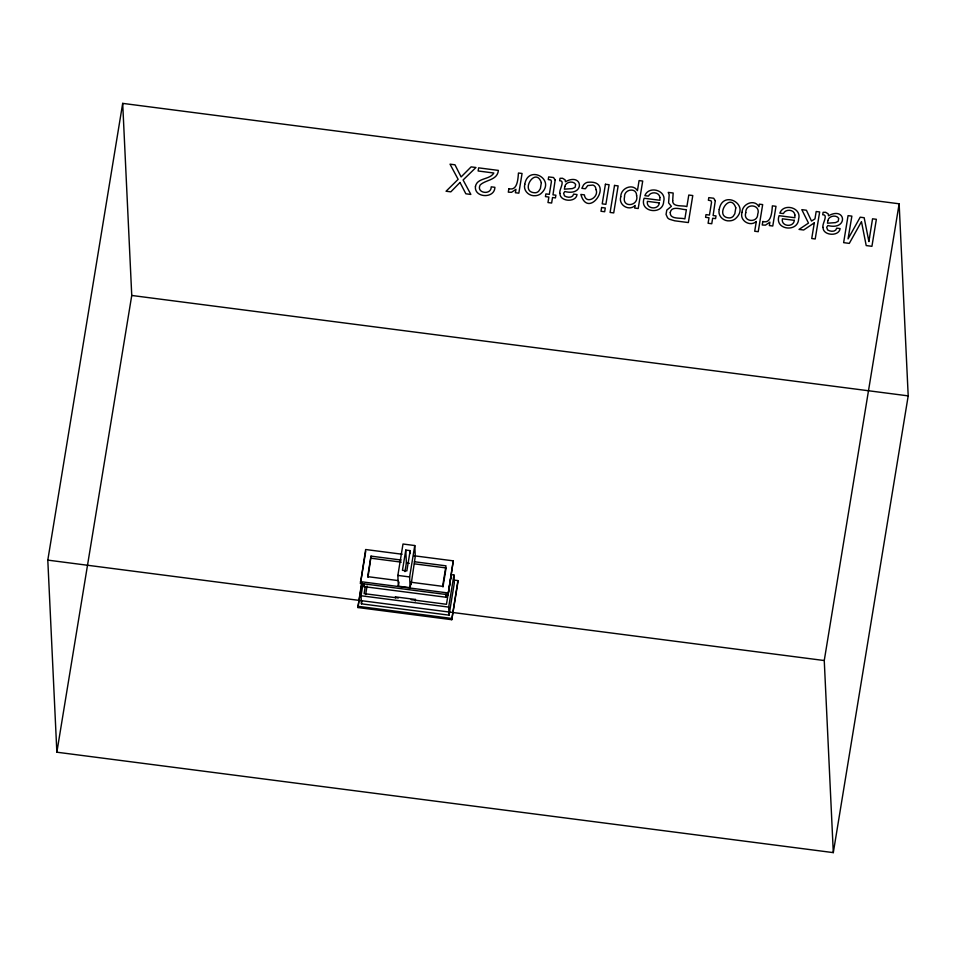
<?xml version="1.0" encoding="UTF-8"?>
<svg xmlns="http://www.w3.org/2000/svg" width="956" height="956" viewBox="0 0 956 956"><rect width="100%" height="100%" fill="white"/><g stroke="black" fill="none" stroke-linecap="round" stroke-linejoin="round"><path stroke-width="1.43" d="M47.8 560.12L122.691 103.379L899.142 203.795L908.2 395.88L833.309 852.621L56.858 752.205L47.8 560.12L824.251 660.536L833.309 852.621M56.858 752.205L131.749 295.464L122.691 103.379M413.84 555.747L453.275 560.849L448.089 594.751L360.46 583.411L365.646 549.521L402.153 554.241M360.46 583.411L365.73 551.301M453.514 580.017L457.912 580.591L457.972 581.869L451.77 619.703L357.891 607.538L361.655 583.005M357.891 607.538L361.954 582.813M451.017 574.604L453.945 574.986L454.315 583.052L449.057 615.162L361.428 603.834L361.045 595.755L362.957 584.08M446.44 594.393L445.974 597.237L363.937 586.625L364.403 583.781M361.428 603.834L361.906 600.906M365.276 586.494L364.105 593.652L398.329 598.014M401.185 560.037L371.024 556.129L367.666 576.647L397.815 580.543M368 577.293L371.024 556.129M365.658 594.56L367.068 585.968M411.032 582.252L410.136 587.701L398.365 586.183L397.851 575.416L403.002 544.012L414.773 545.541L415.286 556.296L411.128 584.367L411.032 582.252L442.616 586.339L445.986 565.832L414.39 561.746M395.306 597.691L395.449 596.879L415.394 599.46L415.442 600.225M398.365 586.183L399.034 582.096M405.774 550.059L402.452 570.326L406.85 570.899L410.184 550.632L405.774 550.059L406.384 562.929L404.962 571.616M410.136 587.701L409.622 576.934L414.773 545.541M415.394 599.46L415.298 601.037L415.263 600.272M442.963 586.984L446.082 567.936L414.486 563.849M448.089 594.751L453.275 560.849M450.921 577.101L446.464 604.3L411.164 599.675M449.057 615.162L448.675 607.096L453.945 574.986M451.77 619.703L457.912 580.591M824.251 660.536L899.142 203.795M131.749 295.464L908.2 395.88M371.131 558.232L401.281 562.14M406.384 562.929L409.323 563.311M397.851 575.416L409.622 576.934M360.376 581.63L448.005 592.959M361.045 595.755L448.675 607.096M357.831 606.283L451.71 618.424M445.831 594.285L445.974 597.237M410.184 550.632L410.315 553.488M395.449 596.879L395.485 597.643M363.794 583.674L363.937 586.625M659.915 197.522L659.903 200.282L644.129 198.239C638.931 212.387 663.082 215.554 663.679 201.465C666.87 190.244 648.73 185.261 644.858 195.669L648.419 196.123C650.558 191.236 659.377 191.821 659.915 197.522M794.878 214.981L794.878 217.729L779.104 215.698C773.906 229.846 798.045 233.001 798.642 218.912C801.845 207.691 783.693 202.708 779.833 213.116L783.382 213.582C785.521 208.683 794.34 209.28 794.878 214.981M672.689 200.652C672.379 207.643 682.966 205.014 686.886 206.616L688.786 195.036L692.777 195.55L688.356 222.569L674.685 220.8L669.272 219.175L667.623 217.896L666.057 214.431L666.786 210.093L671.375 206.341L668.591 202.851L669.176 194.809L668.268 192.383L673.167 193.016L672.689 200.652M541.347 182.692L540.379 188.607L538.826 191.021A4.971 4.541 -2.7 0 1 535.193 192.765C518.917 192.574 535.599 165.711 541.347 182.692M555.173 180.039L552.974 194.821L555.89 195.203L555.448 197.904L552.532 197.522L551.636 203.031L547.979 202.553L548.875 197.056L545.446 196.613L545.888 193.913L549.318 194.355L551.433 181.497L550.895 180.015L548.242 179.525L548.672 176.92L553.548 177.529L555.173 180.039M715.303 200.748L713.104 215.53L716.02 215.913L715.578 218.613L712.662 218.243L711.754 223.74L708.097 223.262L709.005 217.765L705.564 217.323L706.006 214.622L709.448 215.064L711.551 202.206L711.013 200.724L708.372 200.234L708.802 197.629L713.678 198.239L715.303 200.748M735.797 207.846L734.829 213.762L733.276 216.176A4.971 4.541 -2.7 0 1 729.643 217.92C713.367 217.729 730.049 190.865 735.797 207.846M745.776 212.674C742.704 222.186 757.809 223.214 757.714 214.228C761.251 204.429 745.322 202.612 745.776 212.674M596.15 189.742C599.042 197.725 585.681 204.704 584.367 194.881L580.854 194.427C588.621 221.505 616.226 178.856 587.223 182.357A7.469 6.823 -2.7 0 0 583.459 185.07L581.846 188.32L585.371 188.774L587.749 185.572L592.875 185.07A4.493 4.099 -2.7 0 1 595.492 187.352L596.15 189.742M560.001 193.423C559.571 201.644 575.966 202.875 577.03 194.558L573.66 194.116C572.716 198.239 567.314 197.701 564.53 195.932L563.61 193.303L564.793 191.511C585.311 196.721 583.029 172.008 565.426 181.748L565.104 179.847L562.582 178.282L560.037 178.294L559.642 180.732C565.856 180.421 558.4 190.674 560.001 193.423M823.08 227.444C822.65 235.666 839.045 236.909 840.109 228.58L836.739 228.149C835.795 232.26 830.394 231.722 827.609 229.954L826.689 227.337L827.872 225.532C848.39 230.743 846.108 206.03 828.505 215.769L828.183 213.869L825.661 212.304L823.116 212.316L822.722 214.765C828.936 214.443 821.479 224.708 823.08 227.444M670.264 212.435C669.594 219.832 680.78 217.442 684.866 218.9L686.384 209.675C681.891 209.854 671.65 205.146 670.264 212.435M475.455 186.372C473.937 197.916 494.622 199.015 494.897 187.316L491.217 186.838C491.384 195.645 475.706 193.136 480.199 184.938C485.911 179.585 497.419 180.373 498.387 170.407L478.633 167.862L478.12 170.981L493.834 173.012C489.83 180.027 477.271 177.469 475.455 186.372M636.6 195.478C639.337 206.173 621.759 208.408 624.531 196.9C623.886 189.204 636.588 187.053 636.6 195.478M524.784 184.305C523.04 190.662 529.05 196.41 535.276 195.693A8.986 8.21 -2.7 0 0 540.929 193.602C556.631 179.609 528.106 163.942 524.784 184.305M719.235 209.448C717.49 215.817 723.513 221.553 729.727 220.836A8.986 8.21 -2.7 0 0 735.379 218.757C751.081 204.751 722.557 189.097 719.235 209.448M620.779 196.733C618.102 204.966 629.132 211.635 635.107 205.444L634.688 208.061L638.202 208.516L642.707 181.054L639.086 180.588L637.437 190.65C632.609 182.895 620.575 188.296 620.779 196.733M742.047 212.363C739.251 220.597 750.173 227.229 756.316 221.445L754.714 231.244L758.228 231.699L762.673 204.596L759.339 204.166L758.921 206.675C754.451 198.573 742.059 203.927 742.047 212.363M869.482 237.745L868.908 241.605L864.164 217.717L860.197 217.203L848.044 238.904L851.868 216.128L848.068 215.638L843.634 242.645L849.298 243.386L861.464 221.637L866.208 245.573L871.932 246.313L876.365 219.294L872.541 218.805L869.482 237.745M508.879 188.667L508.305 192.168L511.544 192.311L515.953 189.324L515.392 192.73L518.833 193.172L522.06 173.478L518.451 173.012C517.973 178.425 517.638 191.224 508.879 188.667M564.829 186.516L564.387 189.18L572.321 188.595L575.058 187.352L575.667 184.448C573.373 180.361 565.534 181.819 564.829 186.516M601.611 207.512L600.989 211.264L604.67 211.742L605.279 207.99L601.611 207.512M605.423 184.257L602.208 203.855L605.889 204.333L609.103 184.735L605.423 184.257M614.529 185.428L610.095 212.447L613.716 212.913L618.138 185.906L614.529 185.428M762.816 221.517L762.243 225.007L765.481 225.15L769.891 222.162L769.329 225.568L772.771 226.01L775.997 206.317L772.376 205.851C771.91 211.264 771.576 224.062 762.816 221.517M814.309 222.844L811.74 238.522L815.217 238.976L819.65 211.957L816.173 211.515L814.954 218.9L811.513 221.051L806.422 210.248L801.797 209.651L808.489 223.095L799.037 229.404L803.661 230.002L814.309 222.844M827.908 220.537L827.466 223.202L835.401 222.629L838.137 221.374L838.747 218.47C836.452 214.383 828.613 215.841 827.908 220.537M659.377 202.899C658.505 210.44 645.826 209.065 647.415 201.346L659.377 202.899M794.34 220.346C793.468 227.887 780.801 226.512 782.39 218.805L794.34 220.346M460.003 182.476L450.838 191.845L446.07 191.236L458.139 179.346L450.013 164.157L454.984 164.802L461.115 176.932L471.117 166.882L475.945 167.503L463.098 179.991L470.854 194.438L465.847 193.793L460.003 182.476"/></g></svg>
